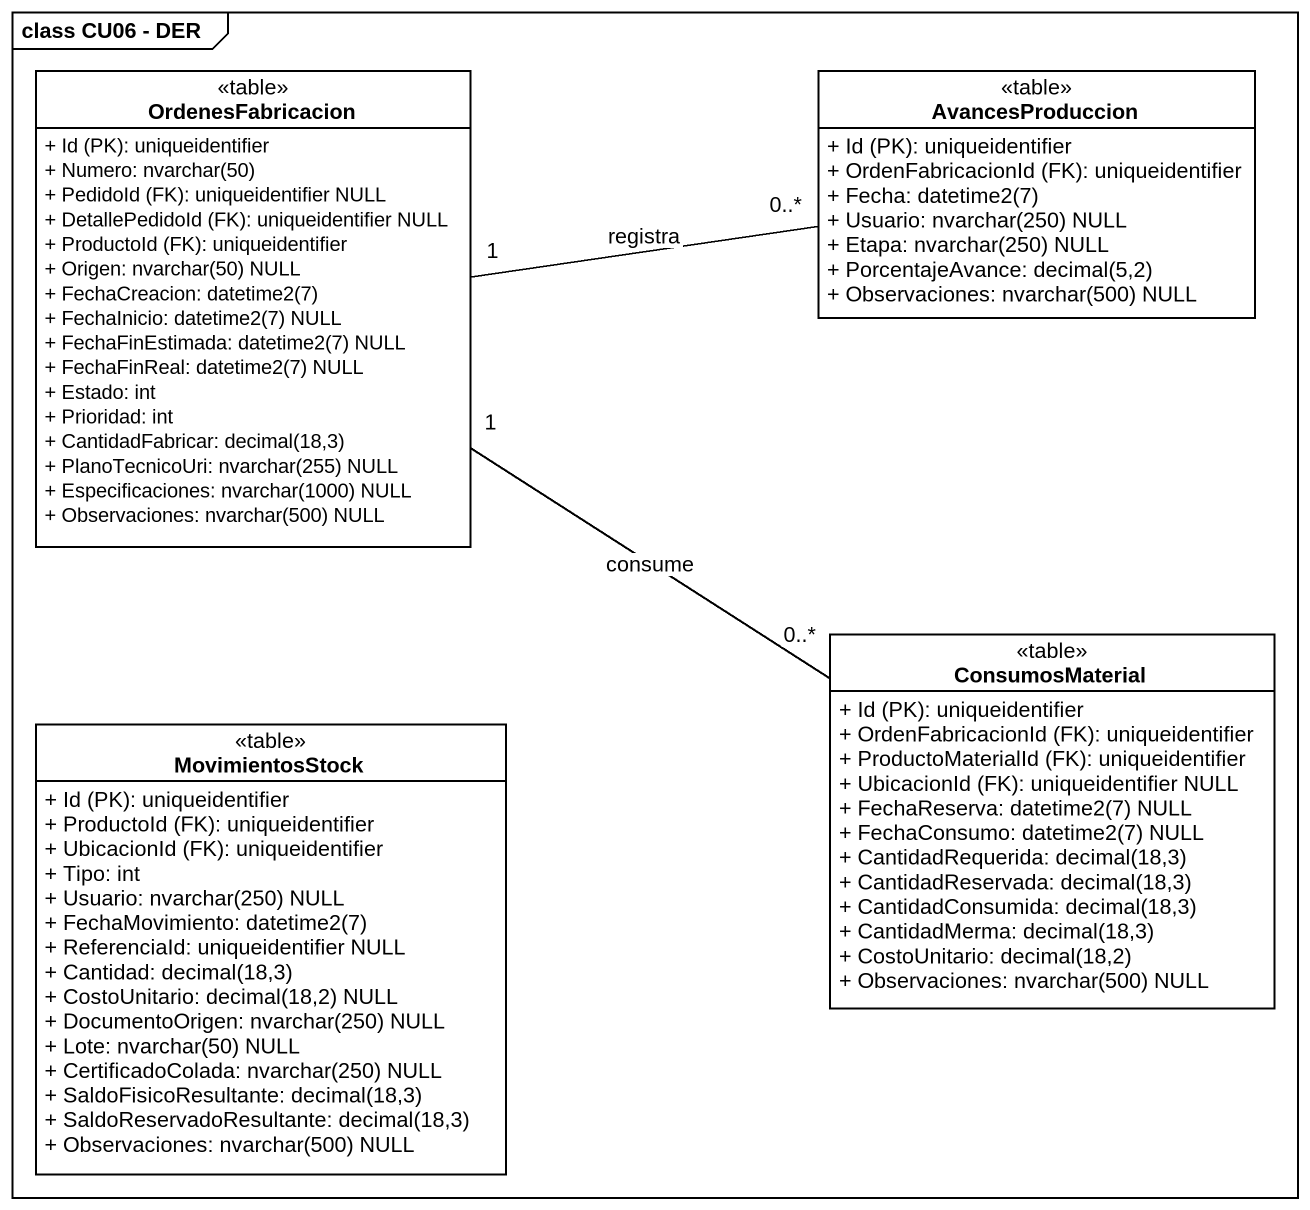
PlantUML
@startuml
mainframe class CU06 - DER
hide circle
hide empty members
skinparam classAttributeIconSize 0
class OrdenesFabricacion <<table>> {
  {field} + Id (PK): uniqueidentifier
  {field} + Numero: nvarchar(50)
  {field} + PedidoId (FK): uniqueidentifier NULL
  {field} + DetallePedidoId (FK): uniqueidentifier NULL
  {field} + ProductoId (FK): uniqueidentifier
  {field} + Origen: nvarchar(50) NULL
  {field} + FechaCreacion: datetime2(7)
  {field} + FechaInicio: datetime2(7) NULL
  {field} + FechaFinEstimada: datetime2(7) NULL
  {field} + FechaFinReal: datetime2(7) NULL
  + Estado: int
  + Prioridad: int
  {field} + CantidadFabricar: decimal(18,3)
  {field} + PlanoTecnicoUri: nvarchar(255) NULL
  {field} + Especificaciones: nvarchar(1000) NULL
  {field} + Observaciones: nvarchar(500) NULL
}
class AvancesProduccion <<table>> {
  {field} + Id (PK): uniqueidentifier
  {field} + OrdenFabricacionId (FK): uniqueidentifier
  {field} + Fecha: datetime2(7)
  {field} + Usuario: nvarchar(250) NULL
  {field} + Etapa: nvarchar(250) NULL
  {field} + PorcentajeAvance: decimal(5,2)
  {field} + Observaciones: nvarchar(500) NULL
}
class ConsumosMaterial <<table>> {
  {field} + Id (PK): uniqueidentifier
  {field} + OrdenFabricacionId (FK): uniqueidentifier
  {field} + ProductoMaterialId (FK): uniqueidentifier
  {field} + UbicacionId (FK): uniqueidentifier NULL
  {field} + FechaReserva: datetime2(7) NULL
  {field} + FechaConsumo: datetime2(7) NULL
  {field} + CantidadRequerida: decimal(18,3)
  {field} + CantidadReservada: decimal(18,3)
  {field} + CantidadConsumida: decimal(18,3)
  {field} + CantidadMerma: decimal(18,3)
  {field} + CostoUnitario: decimal(18,2)
  {field} + Observaciones: nvarchar(500) NULL
}
class MovimientosStock <<table>> {
  {field} + Id (PK): uniqueidentifier
  {field} + ProductoId (FK): uniqueidentifier
  {field} + UbicacionId (FK): uniqueidentifier
  + Tipo: int
  {field} + Usuario: nvarchar(250) NULL
  {field} + FechaMovimiento: datetime2(7)
  + ReferenciaId: uniqueidentifier NULL
  {field} + Cantidad: decimal(18,3)
  {field} + CostoUnitario: decimal(18,2) NULL
  {field} + DocumentoOrigen: nvarchar(250) NULL
  {field} + Lote: nvarchar(50) NULL
  {field} + CertificadoColada: nvarchar(250) NULL
  {field} + SaldoFisicoResultante: decimal(18,3)
  {field} + SaldoReservadoResultante: decimal(18,3)
  {field} + Observaciones: nvarchar(500) NULL
}
AvancesProduccion "0..*" -left- "1" OrdenesFabricacion : registra
ConsumosMaterial "0..*" -up- "1" OrdenesFabricacion : consume
@enduml
